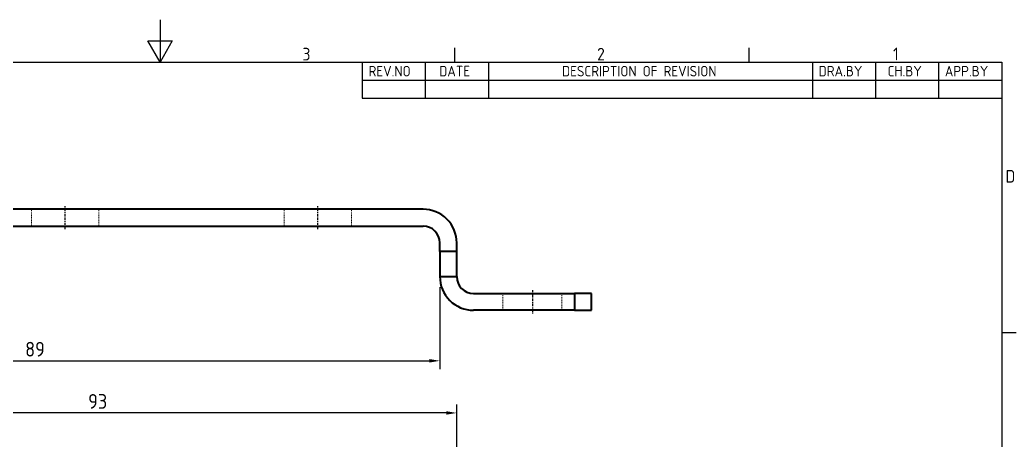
# Model space of a CAD drawing. Header units: millimetres. Extents: x 0 to 210, y 0 to 149.
# Drawn here: x 88.3 to 206.7, y 98.6 to 148.5 of the extents above; entities that cross this region are included whole.
import ezdxf

# ---------------------------------------------------------------- set-up
doc = ezdxf.new("R2010")
doc.units = ezdxf.units.MM
doc.header["$LTSCALE"] = 0.5
doc.linetypes.add('CHAIN', pattern=[0.7087, 0.4724, -0.0591, 0.1181, -0.0591])
doc.linetypes.add('DASHED', pattern=[0.2067, 0.1654, -0.0413])
doc.layers.get('0').update_dxf_attribs({"color": 3, "lineweight": 25, "true_color": 0x00ff00})
for name, color, linetype, lineweight, true_color in [('가려진 것(ISO)', 2, 'DASHED', 18, 0xffff00), ('가시적인 것(ISO)', 3, 'Continuous', 40, 0x00ff00), ('기호(ISO)', 5, 'Continuous', 25, 0x0000ff), ('중심선(ISO)', 1, 'Continuous', 25, 0xff0000), ('치수(ISO)', 2, 'Continuous', 25, 0xffff00)]:
    doc.layers.add(name, color=color, linetype=linetype, lineweight=lineweight, true_color=true_color)
doc.layers.add('경계(ISO)', color=7, linetype='Continuous', lineweight=25)
doc.styles.add('ISO ProportionalPSTEK', font='isocp.shx')
doc.styles.add('문자 텍스트_PSTEK_POSCO', font='isocp.shx')
doc.styles.add('치수 텍스트_PSTEK_POSCO', font='isocp.shx')
doc.dimstyles.new('치수_PSTEK_POSCO', dxfattribs={"dimscale": 0.5, "dimtxt": 3.5, "dimasz": 2.5, "dimexe": 2, "dimexo": 2.5, "dimgap": 1, "dimtad": 1, "dimrnd": 1e-08, "dimdsep": 46, "dimtxsty": '치수 텍스트_PSTEK_POSCO', "dimcen": 0.09, "dimdle": 10, "dimclrd": 7, "dimclre": 7, "dimclrt": 2, "dimadec": 1, "dimazin": 2, "dimtfac": 1, "dimtmove": 0, "dimatfit": 3, "dimfxl": 1, "dimtolj": 1, "dimlwd": -1, "dimlwe": -1, "dimarcsym": 0})

# ---------------------------------------------------------------- blocks, each defined once
blk = doc.blocks.new('경계 Default Border')
at = {"layer": '경계(ISO)'}
for p, q in [((280, 287.0000076293945), (280, 290.4000091552734)), ((350, 287.0000076293945), (350, 290.4000091552734)), ((410, 222.7499961853027), (413.4000015258789, 222.7499961853027))]:
    blk.add_line(p, q, dxfattribs=at)
at = {"layer": '경계(ISO)', "flags": 128}
for points in [[(210, 297.0000076293945), (210, 287.0000076293945), (207.1132469177246, 292.0000076293945), (212.8867530822754, 292.0000076293945), (210, 287.0000076293945)], [(10, 10), (10, 287.0000076293945), (410, 287.0000076293945), (410, 10), (10, 10)]]:
    blk.add_lwpolyline(points, dxfattribs=at)
at = {"layer": '경계(ISO)', "color": 2, "true_color": 0xffff00, "char_height": 3.00000011920929, "attachment_point": 7, "style": '문자 텍스트_PSTEK_POSCO'}
for s, insert in [('3', (243.8325386494398, 287.3713945155963)), ('2', (313.8325386494398, 287.3713945155963)), ('1', (384.1668652743101, 287.4)), ('D', (410.878270202895, 258.3463944559917))]:
    blk.add_mtext(s, dxfattribs=dict(at, insert=insert))
blk = doc.blocks.new('리비전 내역')
at = {"layer": '기호(ISO)'}
for p, q in [((258, 287.0000076293945), (410, 287.0000076293945)), ((258, 287.0000076293945), (258, 282.7200076293945)), ((273, 287.0000076293945), (273, 282.7200076293945)), ((288, 287.0000076293945), (288, 282.7200076293945)), ((365, 287.0000076293945), (365, 282.7200076293945)), ((380, 287.0000076293945), (380, 282.7200076293945)), ((395, 287.0000076293945), (395, 282.7200076293945)), ((410, 287.0000076293945), (410, 282.7200076293945)), ((258, 282.7200076293945), (410, 282.7200076293945)), ((258, 282.7200076293945), (258, 278.4400076293945)), ((273, 282.7200076293945), (273, 278.4400076293945)), ((288, 282.7200076293945), (288, 278.4400076293945)), ((365, 282.7200076293945), (365, 278.4400076293945)), ((380, 282.7200076293945), (380, 278.4400076293945)), ((395, 282.7200076293945), (395, 278.4400076293945)), ((410, 282.7200076293945), (410, 278.4400076293945)), ((258, 278.4400076293945), (410, 278.4400076293945))]:
    blk.add_line(p, q, dxfattribs=at)
at = {"layer": '기호(ISO)', "color": 2, "true_color": 0xffff00, "char_height": 2.5, "attachment_point": 7, "style": 'ISO ProportionalPSTEK'}
for s, insert in [('REV.NO', (259.5271157026291, 283.5831900503393)), ('DATE', (276.3142317728366, 283.5831900503393)), ('DESCRIPTION OF REVISION', (305.5070204333629, 283.5831900503393)), ('DRA.BY', (366.4757339553204, 283.5831900503393)), ('CH.BY', (382.8642915086117, 283.5831900503393)), ('APP.BY', (396.4777339604404, 283.5831900503393))]:
    blk.add_mtext(s, dxfattribs=dict(at, insert=insert))
blk = doc.blocks.new('*D29')
at = {"layer": 'Defpoints', "color": 0, "transparency": 16777216}
for p in [(47.23874729600483, 101.8088174511458), (47.23874729600483, 90.64724517354892), (140.2387472960048, 90.64724517354892)]:
    blk.add_point(p, dxfattribs=at)
at = {"layer": '치수(ISO)', "color": 7, "transparency": 16777216}
for p, q in [((47.23874729600483, 91.89724517354892), (47.23874729600483, 102.8088174511458)), ((138.9887472960048, 101.8088174511458), (48.48874729600483, 101.8088174511458)), ((140.2387472960048, 91.89724517354892), (140.2387472960048, 102.8088174511458))]:
    blk.add_line(p, q, dxfattribs=at)
for points in [[(48.48874729600483, 102.0171507844791), (48.48874729600483, 101.6004841178124), (47.23874729600483, 101.8088174511458)], [(138.9887472960048, 102.0171507844791), (138.9887472960048, 101.6004841178124), (140.2387472960048, 101.8088174511458)]]:
    blk.add_solid(points, dxfattribs=at)
at = {"layer": '치수(ISO)', "color": 2, "transparency": 16777216, "insert": (96.45375992258951, 103.1838174511458), "char_height": 1.75, "attachment_point": 4, "style": '치수 텍스트_PSTEK_POSCO'}
blk.add_mtext('\\A1;93', dxfattribs=at)
blk = doc.blocks.new('*D36')
at = {"layer": 'Defpoints', "color": 0, "transparency": 16777216}
for p in [(49.23874729601854, 118.0031745565762), (138.2387472960185, 118.0031745565762), (138.2387472960185, 108.003174556576)]:
    blk.add_point(p, dxfattribs=at)
at = {"layer": '치수(ISO)', "color": 7, "transparency": 16777216}
for p, q in [((49.23874729601854, 116.7531745565762), (49.23874729601854, 107.003174556576)), ((138.2387472960185, 116.7531745565762), (138.2387472960185, 107.003174556576)), ((50.48874729601854, 108.003174556576), (136.9887472960185, 108.003174556576))]:
    blk.add_line(p, q, dxfattribs=at)
for points in [[(50.48874729601854, 108.2115078899094), (50.48874729601854, 107.7948412232427), (49.23874729601854, 108.003174556576)], [(136.9887472960185, 108.2115078899094), (136.9887472960185, 107.7948412232427), (138.2387472960185, 108.003174556576)]]:
    blk.add_solid(points, dxfattribs=at)
at = {"layer": '치수(ISO)', "color": 2, "transparency": 16777216, "insert": (88.96360300189197, 109.378174556576), "char_height": 1.75, "attachment_point": 4, "style": '치수 텍스트_PSTEK_POSCO'}
blk.add_mtext('\\A1;89', dxfattribs=at)

msp = doc.modelspace()

# ---------------------------------------------------------------- linework, layer by layer
at = {"layer": '가려진 것(ISO)'}
for p, q in [((89.73874729601853, 124.0031745565707), (89.73874729601853, 126.0031745565707)), ((97.73874729601854, 124.0031745565707), (97.73874729601854, 126.0031745565707)), ((119.7387472960185, 124.0031745565722), (119.7387472960185, 126.0031745565722)), ((127.7387472960185, 124.0031745565722), (127.7387472960185, 126.0031745565722)), ((145.7387472960185, 116.0031745565673), (145.7387472960185, 114.0031745565673)), ((152.7387472960185, 116.0031745565673), (152.7387472960185, 114.0031745565673))]:
    msp.add_line(p, q, dxfattribs=at)
at = {"layer": '가시적인 것(ISO)'}
for p, q in [((136.2387472960185, 126.0031745565771), (51.23874729601853, 126.0031745565771)), ((51.23874729601853, 124.0031745565771), (136.2387472960185, 124.0031745565771)), ((138.2387472960185, 121.0031745565771), (138.2387472960185, 122.0031745565771)), ((140.2387472960185, 121.0031745565771), (140.2387472960185, 122.0031745565771)), ((140.2387472960185, 121.0031745565771), (138.2387472960185, 121.0031745565771)), ((138.2387472960185, 121.0031745565771), (138.2387472960185, 118.0031745565762)), ((140.2387472960185, 118.0031745565762), (140.2387472960185, 121.0031745565771)), ((138.2387472960185, 118.0031745565762), (140.2387472960185, 118.0031745565762)), ((142.2387472960185, 116.0031745565704), (154.2387472960185, 116.0031745565704)), ((156.2387472960185, 116.0031745565698), (154.2387472960185, 116.0031745565704)), ((154.2387472960185, 116.0031745565704), (154.2387472960185, 114.0031745565704)), ((156.2387472960185, 114.0031745565698), (156.2387472960185, 116.0031745565698)), ((154.2387472960185, 114.0031745565704), (142.2387472960185, 114.0031745565704)), ((154.2387472960185, 114.0031745565704), (156.2387472960185, 114.0031745565698))]:
    msp.add_line(p, q, dxfattribs=at)
for centre, radius, start, end in [((136.2387472960185, 122.0031745565771), 3.999999999999995, 0, 90.00000000000026), ((136.2387472960185, 122.0031745565771), 1.999999999999993, 0, 90), ((142.2387472960185, 118.0031745565704), 3.999999999999996, 180, 270.0000000000002), ((142.2387472960185, 118.0031745565704), 2.000000000000011, 180, 270)]:
    msp.add_arc(centre, radius, start, end, dxfattribs=at)
at = {"layer": '중심선(ISO)', "linetype": 'CHAIN'}
for p, q in [((93.73874729601853, 123.6281745565707), (93.73874729601853, 126.3781745565707)), ((123.7387472960185, 123.6281745565722), (123.7387472960185, 126.3781745565722)), ((149.2387472960185, 116.3781745565673), (149.2387472960185, 113.6281745565673))]:
    msp.add_line(p, q, dxfattribs=at)

# ---------------------------------------------------------------- block references
at = {"xscale": 0.5, "yscale": 0.5, "zscale": 0.5}
msp.add_blockref('경계 Default Border', (0, 0), dxfattribs=at)
at = {"layer": '기호(ISO)', "xscale": 0.5, "yscale": 0.5, "zscale": 0.5}
msp.add_blockref('리비전 내역', (0, 0), dxfattribs=at)

# ---------------------------------------------------------------- dimensions: what is measured, and where the dimension line sits
at = {"layer": '치수(ISO)', "color": 7}
for base, p1, p2, picture, middle in [((138.2387472960185, 108.003174556576), (49.23874729601854, 118.0031745565762), (138.2387472960185, 118.0031745565762), '*D36', (89.9887472960185, 108.003174556576)), ((47.23874729600483, 101.8088174511458), (140.2387472960048, 90.64724517354892), (47.23874729600483, 90.64724517354892), '*D29', (97.4887472960048, 101.8088174511458))]:
    dim = msp.add_linear_dim(base=base, p1=p1, p2=p2, angle=180, dimstyle='치수_PSTEK_POSCO', override={"dimdec": 2, "dimtp": 0, "dimtm": -0, "dimtdec": 2, "dimtofl": 0, "dimatfit": 1}, dxfattribs=at)
    dim.commit()
    dim.dimension.update_dxf_attribs({"geometry": picture, "text_midpoint": middle, "dimtype": 160})

doc.saveas('drawing.dxf')
